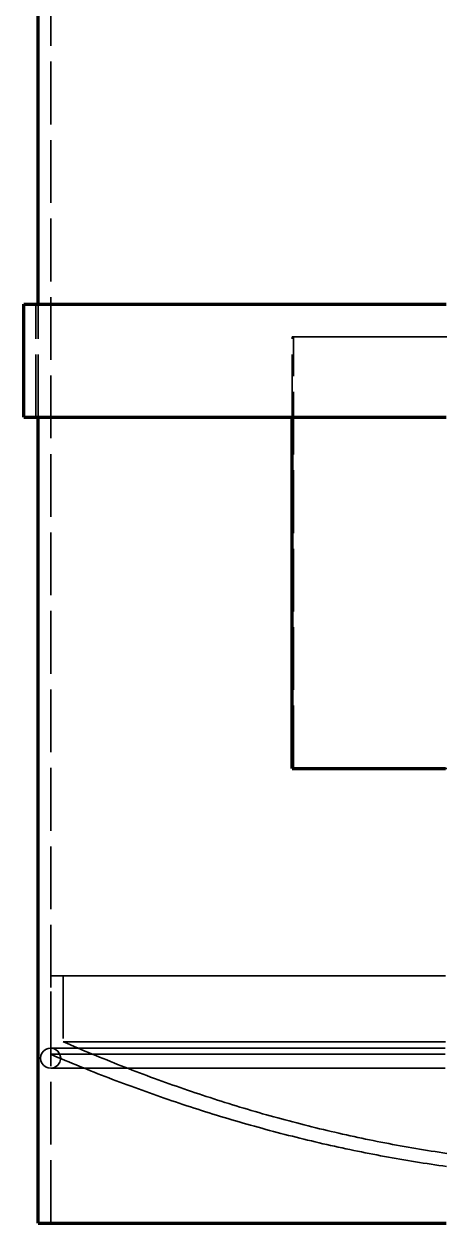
# Model space of a CAD drawing. Header units: millimetres. Extents: x 0 to 2382, y 0 to 420.
# Drawn here: x 277.8 to 304.4, y 153.5 to 229.9 of the extents above; entities that cross this region are included whole.
import ezdxf

# ---------------------------------------------------------------- set-up
doc = ezdxf.new("R2010")
doc.units = ezdxf.units.MM
doc.linetypes.add('IRAM-E-TRAZOS', pattern=[5, 4, -1])
doc.layers.add('01-VISIBLE', color=7, linetype='CONTINUOUS', lineweight=70)
doc.layers.add('02-OCULTA', color=4, linetype='IRAM-E-TRAZOS', lineweight=35)

msp = doc.modelspace()

# ---------------------------------------------------------------- linework, layer by layer
at = {"layer": '01-VISIBLE'}
for p, q in [((278.653, 212.009), (278.653, 241.293)), ((277.753, 204.809), (277.753, 212.009)), ((278.653, 153.471), (278.653, 204.809)), ((294.836, 182.437), (294.836, 204.809))]:
    msp.add_line(p, q, dxfattribs=at)
for points in [[(277.753, 212.009), (278.005, 212.009), (278.256, 212.009), (278.507, 212.009), (278.758, 212.009), (279.01, 212.009), (279.261, 212.009), (279.512, 212.009), (279.764, 212.009), (280.015, 212.009), (280.266, 212.009), (280.517, 212.009), (280.769, 212.009), (281.02, 212.009), (281.271, 212.009), (281.523, 212.009), (281.774, 212.009), (282.025, 212.009), (282.276, 212.009), (282.528, 212.009), (282.779, 212.009), (283.03, 212.009), (283.282, 212.009), (283.533, 212.009), (283.784, 212.009), (284.036, 212.009), (284.287, 212.009), (284.538, 212.009), (284.789, 212.009), (285.041, 212.009), (285.292, 212.009), (285.543, 212.009), (285.795, 212.009), (286.046, 212.009), (286.297, 212.009), (286.548, 212.009), (286.8, 212.009), (287.051, 212.009), (287.302, 212.009), (287.554, 212.009), (287.805, 212.009), (288.056, 212.009), (288.307, 212.009), (288.559, 212.009), (288.81, 212.009), (289.061, 212.009), (289.313, 212.009), (289.564, 212.009), (289.815, 212.009), (290.066, 212.009), (290.318, 212.009), (290.569, 212.009), (290.82, 212.009), (291.072, 212.009), (291.323, 212.009), (291.574, 212.009), (291.825, 212.009), (292.077, 212.009), (292.328, 212.009), (292.579, 212.009), (292.831, 212.009), (293.082, 212.009), (293.333, 212.009), (293.584, 212.009), (293.836, 212.009), (294.087, 212.009), (294.338, 212.009), (294.59, 212.009), (294.841, 212.009), (295.092, 212.009), (295.343, 212.009), (295.595, 212.009), (295.846, 212.009), (296.097, 212.009), (296.349, 212.009), (296.6, 212.009), (296.851, 212.009), (297.102, 212.009), (297.354, 212.009), (297.605, 212.009), (297.856, 212.009), (298.108, 212.009), (298.359, 212.009), (298.61, 212.009), (298.861, 212.009), (299.113, 212.009), (299.364, 212.009), (299.615, 212.009), (299.867, 212.009), (300.118, 212.009), (300.369, 212.009), (300.62, 212.009), (300.872, 212.009), (301.123, 212.009), (301.374, 212.009), (301.626, 212.009), (301.877, 212.009), (302.128, 212.009), (302.379, 212.009), (302.631, 212.009), (302.882, 212.009), (303.133, 212.009), (303.385, 212.009), (303.636, 212.009), (303.887, 212.009), (304.138, 212.009), (304.39, 212.009), (304.641, 212.009)], [(277.753, 204.809), (278.005, 204.809), (278.256, 204.809), (278.507, 204.809), (278.758, 204.809), (279.01, 204.809), (279.261, 204.809), (279.512, 204.809), (279.764, 204.809), (280.015, 204.809), (280.266, 204.809), (280.517, 204.809), (280.769, 204.809), (281.02, 204.809), (281.271, 204.809), (281.523, 204.809), (281.774, 204.809), (282.025, 204.809), (282.276, 204.809), (282.528, 204.809), (282.779, 204.809), (283.03, 204.809), (283.282, 204.809), (283.533, 204.809), (283.784, 204.809), (284.036, 204.809), (284.287, 204.809), (284.538, 204.809), (284.789, 204.809), (285.041, 204.809), (285.292, 204.809), (285.543, 204.809), (285.795, 204.809), (286.046, 204.809), (286.297, 204.809), (286.548, 204.809), (286.8, 204.809), (287.051, 204.809), (287.302, 204.809), (287.554, 204.809), (287.805, 204.809), (288.056, 204.809), (288.307, 204.809), (288.559, 204.809), (288.81, 204.809), (289.061, 204.809), (289.313, 204.809), (289.564, 204.809), (289.815, 204.809), (290.066, 204.809), (290.318, 204.809), (290.569, 204.809), (290.82, 204.809), (291.072, 204.809), (291.323, 204.809), (291.574, 204.809), (291.825, 204.809), (292.077, 204.809), (292.328, 204.809), (292.579, 204.809), (292.831, 204.809), (293.082, 204.809), (293.333, 204.809), (293.584, 204.809), (293.836, 204.809), (294.087, 204.809), (294.338, 204.809), (294.59, 204.809), (294.841, 204.809), (295.092, 204.809), (295.343, 204.809), (295.595, 204.809), (295.846, 204.809), (296.097, 204.809), (296.349, 204.809), (296.6, 204.809), (296.851, 204.809), (297.102, 204.809), (297.354, 204.809), (297.605, 204.809), (297.856, 204.809), (298.108, 204.809), (298.359, 204.809), (298.61, 204.809), (298.861, 204.809), (299.113, 204.809), (299.364, 204.809), (299.615, 204.809), (299.867, 204.809), (300.118, 204.809), (300.369, 204.809), (300.62, 204.809), (300.872, 204.809), (301.123, 204.809), (301.374, 204.809), (301.626, 204.809), (301.877, 204.809), (302.128, 204.809), (302.379, 204.809), (302.631, 204.809), (302.882, 204.809), (303.133, 204.809), (303.385, 204.809), (303.636, 204.809), (303.887, 204.809), (304.138, 204.809), (304.39, 204.809), (304.641, 204.809)], [(294.836, 182.437), (295.086, 182.437), (295.337, 182.437), (295.587, 182.437), (295.837, 182.437), (296.088, 182.437), (296.338, 182.437), (296.589, 182.437), (296.839, 182.437), (297.09, 182.437), (297.34, 182.437), (297.59, 182.437), (297.841, 182.437), (298.091, 182.437), (298.342, 182.437), (298.592, 182.437), (298.843, 182.437), (299.093, 182.437), (299.344, 182.437), (299.594, 182.437), (299.844, 182.437), (300.095, 182.437), (300.345, 182.437), (300.596, 182.437), (300.846, 182.437), (301.097, 182.437), (301.347, 182.437), (301.597, 182.437), (301.848, 182.437), (302.098, 182.437), (302.349, 182.437), (302.599, 182.437), (302.85, 182.437), (303.1, 182.437), (303.35, 182.437), (303.601, 182.437), (303.851, 182.437), (304.102, 182.437), (304.352, 182.437), (304.603, 182.437)], [(278.653, 153.471), (278.903, 153.471), (279.153, 153.471), (279.403, 153.471), (279.653, 153.471), (279.903, 153.471), (280.153, 153.471), (280.403, 153.471), (280.653, 153.471), (280.903, 153.471), (281.153, 153.471), (281.403, 153.471), (281.653, 153.471), (281.903, 153.471), (282.153, 153.471), (282.403, 153.471), (282.653, 153.471), (282.903, 153.471), (283.153, 153.471), (283.403, 153.471), (283.653, 153.471), (283.903, 153.471), (284.153, 153.471), (284.403, 153.471), (284.653, 153.471), (284.903, 153.471), (285.153, 153.471), (285.403, 153.471), (285.653, 153.471), (285.903, 153.471), (286.153, 153.471), (286.403, 153.471), (286.653, 153.471), (286.903, 153.471), (287.153, 153.471), (287.403, 153.471), (287.653, 153.471), (287.903, 153.471), (288.153, 153.471), (288.403, 153.471), (288.653, 153.471), (288.903, 153.471), (289.153, 153.471), (289.403, 153.471), (289.653, 153.471), (289.903, 153.471), (290.153, 153.471), (290.403, 153.471), (290.653, 153.471), (290.903, 153.471), (291.153, 153.471), (291.403, 153.471), (291.653, 153.471), (291.903, 153.471), (292.153, 153.471), (292.403, 153.471), (292.653, 153.471), (292.903, 153.471), (293.153, 153.471), (293.403, 153.471), (293.653, 153.471), (293.903, 153.471), (294.153, 153.471), (294.403, 153.471), (294.653, 153.471), (294.903, 153.471), (295.153, 153.471), (295.403, 153.471), (295.653, 153.471), (295.903, 153.471), (296.153, 153.471), (296.403, 153.471), (296.653, 153.471), (296.903, 153.471), (297.153, 153.471), (297.403, 153.471), (297.653, 153.471), (297.903, 153.471), (298.153, 153.471), (298.403, 153.471), (298.653, 153.471), (298.903, 153.471), (299.153, 153.471), (299.403, 153.471), (299.653, 153.471), (299.903, 153.471), (300.153, 153.471), (300.403, 153.471), (300.653, 153.471), (300.903, 153.471), (301.153, 153.471), (301.403, 153.471), (301.653, 153.471), (301.903, 153.471), (302.153, 153.471), (302.403, 153.471), (302.653, 153.471), (302.903, 153.471), (303.153, 153.471), (303.403, 153.471), (303.653, 153.471), (303.903, 153.471), (304.153, 153.471), (304.403, 153.471), (304.653, 153.471)]]:
    msp.add_lwpolyline(points, dxfattribs=at)
at = {"layer": '02-OCULTA'}
for p, q in [((279.453, 153.471), (279.453, 311.614)), ((278.503, 204.809), (278.503, 212.009)), ((278.653, 204.809), (278.653, 212.009)), ((294.836, 204.809), (294.836, 209.937)), ((294.922, 209.937), (294.836, 209.937)), ((294.922, 182.437), (294.922, 209.937)), ((294.922, 182.437), (294.836, 182.437)), ((279.453, 164.221), (279.453, 169.221)), ((280.253, 169.221), (280.253, 165.021))]:
    msp.add_line(p, q, dxfattribs=at)
for points in [[(304.606, 212.009), (304.355, 212.009), (304.104, 212.009), (303.853, 212.009), (303.602, 212.009), (303.351, 212.009), (303.1, 212.009), (302.849, 212.009), (302.599, 212.009), (302.348, 212.009), (302.097, 212.009), (301.846, 212.009), (301.595, 212.009), (301.344, 212.009), (301.093, 212.009), (300.842, 212.009), (300.591, 212.009), (300.34, 212.009), (300.089, 212.009), (299.838, 212.009), (299.587, 212.009), (299.336, 212.009), (299.085, 212.009), (298.834, 212.009), (298.583, 212.009), (298.332, 212.009), (298.081, 212.009), (297.83, 212.009), (297.579, 212.009), (297.328, 212.009), (297.077, 212.009), (296.826, 212.009), (296.575, 212.009), (296.324, 212.009), (296.074, 212.009), (295.823, 212.009), (295.572, 212.009), (295.321, 212.009), (295.07, 212.009), (294.819, 212.009), (294.568, 212.009), (294.317, 212.009), (294.066, 212.009), (293.815, 212.009), (293.564, 212.009), (293.313, 212.009), (293.062, 212.009), (292.811, 212.009), (292.56, 212.009), (292.309, 212.009), (292.058, 212.009), (291.807, 212.009), (291.556, 212.009), (291.305, 212.009), (291.054, 212.009), (290.803, 212.009), (290.552, 212.009), (290.301, 212.009), (290.05, 212.009), (289.799, 212.009), (289.549, 212.009), (289.298, 212.009), (289.047, 212.009), (288.796, 212.009), (288.545, 212.009), (288.294, 212.009), (288.043, 212.009), (287.792, 212.009), (287.541, 212.009), (287.29, 212.009), (287.039, 212.009), (286.788, 212.009), (286.537, 212.009), (286.286, 212.009), (286.035, 212.009), (285.784, 212.009), (285.533, 212.009), (285.282, 212.009), (285.031, 212.009), (284.78, 212.009), (284.529, 212.009), (284.278, 212.009), (284.027, 212.009), (283.776, 212.009), (283.525, 212.009), (283.274, 212.009), (283.024, 212.009), (282.773, 212.009), (282.522, 212.009), (282.271, 212.009), (282.02, 212.009), (281.769, 212.009), (281.518, 212.009), (281.267, 212.009), (281.016, 212.009), (280.765, 212.009), (280.514, 212.009), (280.263, 212.009), (280.012, 212.009), (279.761, 212.009), (279.51, 212.009), (279.259, 212.009), (279.008, 212.009), (278.757, 212.009), (278.506, 212.009), (278.255, 212.009), (278.004, 212.009), (277.753, 212.009)], [(304.52, 212.009), (304.27, 212.009), (304.02, 212.009), (303.77, 212.009), (303.52, 212.009), (303.269, 212.009), (303.019, 212.009), (302.769, 212.009), (302.519, 212.009), (302.269, 212.009), (302.019, 212.009), (301.768, 212.009), (301.518, 212.009), (301.268, 212.009), (301.018, 212.009), (300.768, 212.009), (300.518, 212.009), (300.268, 212.009), (300.017, 212.009), (299.767, 212.009), (299.517, 212.009), (299.267, 212.009), (299.017, 212.009), (298.767, 212.009), (298.516, 212.009), (298.266, 212.009), (298.016, 212.009), (297.766, 212.009), (297.516, 212.009), (297.266, 212.009), (297.015, 212.009), (296.765, 212.009), (296.515, 212.009), (296.265, 212.009), (296.015, 212.009), (295.765, 212.009), (295.514, 212.009), (295.264, 212.009), (295.014, 212.009), (294.764, 212.009), (294.514, 212.009), (294.264, 212.009), (294.013, 212.009), (293.763, 212.009), (293.513, 212.009), (293.263, 212.009), (293.013, 212.009), (292.763, 212.009), (292.512, 212.009), (292.262, 212.009), (292.012, 212.009), (291.762, 212.009), (291.512, 212.009), (291.262, 212.009), (291.011, 212.009), (290.761, 212.009), (290.511, 212.009), (290.261, 212.009), (290.011, 212.009), (289.761, 212.009), (289.51, 212.009), (289.26, 212.009), (289.01, 212.009), (288.76, 212.009), (288.51, 212.009), (288.26, 212.009), (288.01, 212.009), (287.759, 212.009), (287.509, 212.009), (287.259, 212.009), (287.009, 212.009), (286.759, 212.009), (286.509, 212.009), (286.258, 212.009), (286.008, 212.009), (285.758, 212.009), (285.508, 212.009), (285.258, 212.009), (285.008, 212.009), (284.757, 212.009), (284.507, 212.009), (284.257, 212.009), (284.007, 212.009), (283.757, 212.009), (283.507, 212.009), (283.256, 212.009), (283.006, 212.009), (282.756, 212.009), (282.506, 212.009), (282.256, 212.009), (282.006, 212.009), (281.755, 212.009), (281.505, 212.009), (281.255, 212.009), (281.005, 212.009), (280.755, 212.009), (280.505, 212.009), (280.254, 212.009), (280.004, 212.009), (279.754, 212.009), (279.504, 212.009), (279.254, 212.009), (279.004, 212.009), (278.753, 212.009), (278.503, 212.009)], [(278.503, 212.009), (278.754, 212.009), (279.005, 212.009), (279.256, 212.009), (279.507, 212.009), (279.758, 212.009), (280.009, 212.009), (280.26, 212.009), (280.511, 212.009), (280.762, 212.009), (281.013, 212.009), (281.264, 212.009), (281.515, 212.009), (281.766, 212.009), (282.017, 212.009), (282.268, 212.009), (282.519, 212.009), (282.77, 212.009), (283.021, 212.009), (283.272, 212.009), (283.523, 212.009), (283.774, 212.009), (284.025, 212.009), (284.276, 212.009), (284.527, 212.009), (284.778, 212.009), (285.029, 212.009), (285.28, 212.009), (285.531, 212.009), (285.782, 212.009), (286.033, 212.009), (286.284, 212.009), (286.535, 212.009), (286.786, 212.009), (287.037, 212.009), (287.288, 212.009), (287.539, 212.009), (287.79, 212.009), (288.041, 212.009), (288.292, 212.009), (288.543, 212.009), (288.794, 212.009), (289.045, 212.009), (289.295, 212.009), (289.546, 212.009), (289.797, 212.009), (290.048, 212.009), (290.299, 212.009), (290.55, 212.009), (290.801, 212.009), (291.052, 212.009), (291.303, 212.009), (291.554, 212.009), (291.805, 212.009), (292.056, 212.009), (292.307, 212.009), (292.558, 212.009), (292.809, 212.009), (293.06, 212.009), (293.311, 212.009), (293.562, 212.009), (293.813, 212.009), (294.064, 212.009), (294.315, 212.009), (294.566, 212.009), (294.817, 212.009), (295.068, 212.009), (295.319, 212.009), (295.57, 212.009), (295.821, 212.009), (296.072, 212.009), (296.323, 212.009), (296.574, 212.009), (296.825, 212.009), (297.076, 212.009), (297.327, 212.009), (297.578, 212.009), (297.829, 212.009), (298.08, 212.009), (298.331, 212.009), (298.582, 212.009), (298.833, 212.009), (299.084, 212.009), (299.335, 212.009), (299.586, 212.009), (299.837, 212.009), (300.088, 212.009), (300.339, 212.009), (300.59, 212.009), (300.841, 212.009), (301.092, 212.009), (301.343, 212.009), (301.594, 212.009), (301.845, 212.009), (302.095, 212.009), (302.346, 212.009), (302.597, 212.009), (302.848, 212.009), (303.099, 212.009), (303.35, 212.009), (303.601, 212.009), (303.852, 212.009), (304.103, 212.009), (304.354, 212.009), (304.605, 212.009)], [(294.836, 209.937), (295.086, 209.937), (295.337, 209.937), (295.587, 209.937), (295.837, 209.937), (296.088, 209.937), (296.338, 209.937), (296.589, 209.937), (296.839, 209.937), (297.09, 209.937), (297.34, 209.937), (297.59, 209.937), (297.841, 209.937), (298.091, 209.937), (298.342, 209.937), (298.592, 209.937), (298.843, 209.937), (299.093, 209.937), (299.344, 209.937), (299.594, 209.937), (299.844, 209.937), (300.095, 209.937), (300.345, 209.937), (300.596, 209.937), (300.846, 209.937), (301.097, 209.937), (301.347, 209.937), (301.597, 209.937), (301.848, 209.937), (302.098, 209.937), (302.349, 209.937), (302.599, 209.937), (302.85, 209.937), (303.1, 209.937), (303.35, 209.937), (303.601, 209.937), (303.851, 209.937), (304.102, 209.937), (304.352, 209.937), (304.603, 209.937)], [(294.922, 209.937), (295.172, 209.937), (295.423, 209.937), (295.674, 209.937), (295.924, 209.937), (296.175, 209.937), (296.425, 209.937), (296.676, 209.937), (296.926, 209.937), (297.177, 209.937), (297.427, 209.937), (297.678, 209.937), (297.928, 209.937), (298.179, 209.937), (298.429, 209.937), (298.68, 209.937), (298.93, 209.937), (299.181, 209.937), (299.432, 209.937), (299.682, 209.937), (299.933, 209.937), (300.183, 209.937), (300.434, 209.937), (300.684, 209.937), (300.935, 209.937), (301.185, 209.937), (301.436, 209.937), (301.686, 209.937), (301.937, 209.937), (302.187, 209.937), (302.438, 209.937), (302.689, 209.937), (302.939, 209.937), (303.19, 209.937), (303.44, 209.937), (303.691, 209.937), (303.941, 209.937), (304.192, 209.937), (304.442, 209.937), (304.693, 209.937)], [(304.606, 204.809), (304.355, 204.809), (304.104, 204.809), (303.853, 204.809), (303.602, 204.809), (303.351, 204.809), (303.1, 204.809), (302.849, 204.809), (302.599, 204.809), (302.348, 204.809), (302.097, 204.809), (301.846, 204.809), (301.595, 204.809), (301.344, 204.809), (301.093, 204.809), (300.842, 204.809), (300.591, 204.809), (300.34, 204.809), (300.089, 204.809), (299.838, 204.809), (299.587, 204.809), (299.336, 204.809), (299.085, 204.809), (298.834, 204.809), (298.583, 204.809), (298.332, 204.809), (298.081, 204.809), (297.83, 204.809), (297.579, 204.809), (297.328, 204.809), (297.077, 204.809), (296.826, 204.809), (296.575, 204.809), (296.324, 204.809), (296.074, 204.809), (295.823, 204.809), (295.572, 204.809), (295.321, 204.809), (295.07, 204.809), (294.819, 204.809), (294.568, 204.809), (294.317, 204.809), (294.066, 204.809), (293.815, 204.809), (293.564, 204.809), (293.313, 204.809), (293.062, 204.809), (292.811, 204.809), (292.56, 204.809), (292.309, 204.809), (292.058, 204.809), (291.807, 204.809), (291.556, 204.809), (291.305, 204.809), (291.054, 204.809), (290.803, 204.809), (290.552, 204.809), (290.301, 204.809), (290.05, 204.809), (289.799, 204.809), (289.549, 204.809), (289.298, 204.809), (289.047, 204.809), (288.796, 204.809), (288.545, 204.809), (288.294, 204.809), (288.043, 204.809), (287.792, 204.809), (287.541, 204.809), (287.29, 204.809), (287.039, 204.809), (286.788, 204.809), (286.537, 204.809), (286.286, 204.809), (286.035, 204.809), (285.784, 204.809), (285.533, 204.809), (285.282, 204.809), (285.031, 204.809), (284.78, 204.809), (284.529, 204.809), (284.278, 204.809), (284.027, 204.809), (283.776, 204.809), (283.525, 204.809), (283.274, 204.809), (283.024, 204.809), (282.773, 204.809), (282.522, 204.809), (282.271, 204.809), (282.02, 204.809), (281.769, 204.809), (281.518, 204.809), (281.267, 204.809), (281.016, 204.809), (280.765, 204.809), (280.514, 204.809), (280.263, 204.809), (280.012, 204.809), (279.761, 204.809), (279.51, 204.809), (279.259, 204.809), (279.008, 204.809), (278.757, 204.809), (278.506, 204.809), (278.255, 204.809), (278.004, 204.809), (277.753, 204.809)], [(304.605, 204.809), (304.354, 204.809), (304.103, 204.809), (303.852, 204.809), (303.601, 204.809), (303.35, 204.809), (303.099, 204.809), (302.848, 204.809), (302.597, 204.809), (302.346, 204.809), (302.095, 204.809), (301.845, 204.809), (301.594, 204.809), (301.343, 204.809), (301.092, 204.809), (300.841, 204.809), (300.59, 204.809), (300.339, 204.809), (300.088, 204.809), (299.837, 204.809), (299.586, 204.809), (299.335, 204.809), (299.084, 204.809), (298.833, 204.809), (298.582, 204.809), (298.331, 204.809), (298.08, 204.809), (297.829, 204.809), (297.578, 204.809), (297.327, 204.809), (297.076, 204.809), (296.825, 204.809), (296.574, 204.809), (296.323, 204.809), (296.072, 204.809), (295.821, 204.809), (295.57, 204.809), (295.319, 204.809), (295.068, 204.809), (294.817, 204.809), (294.566, 204.809), (294.315, 204.809), (294.064, 204.809), (293.813, 204.809), (293.562, 204.809), (293.311, 204.809), (293.06, 204.809), (292.809, 204.809), (292.558, 204.809), (292.307, 204.809), (292.056, 204.809), (291.805, 204.809), (291.554, 204.809), (291.303, 204.809), (291.052, 204.809), (290.801, 204.809), (290.55, 204.809), (290.299, 204.809), (290.048, 204.809), (289.797, 204.809), (289.546, 204.809), (289.295, 204.809), (289.045, 204.809), (288.794, 204.809), (288.543, 204.809), (288.292, 204.809), (288.041, 204.809), (287.79, 204.809), (287.539, 204.809), (287.288, 204.809), (287.037, 204.809), (286.786, 204.809), (286.535, 204.809), (286.284, 204.809), (286.033, 204.809), (285.782, 204.809), (285.531, 204.809), (285.28, 204.809), (285.029, 204.809), (284.778, 204.809), (284.527, 204.809), (284.276, 204.809), (284.025, 204.809), (283.774, 204.809), (283.523, 204.809), (283.272, 204.809), (283.021, 204.809), (282.77, 204.809), (282.519, 204.809), (282.268, 204.809), (282.017, 204.809), (281.766, 204.809), (281.515, 204.809), (281.264, 204.809), (281.013, 204.809), (280.762, 204.809), (280.511, 204.809), (280.26, 204.809), (280.009, 204.809), (279.758, 204.809), (279.507, 204.809), (279.256, 204.809), (279.005, 204.809), (278.754, 204.809), (278.503, 204.809)], [(278.503, 204.809), (278.753, 204.809), (279.004, 204.809), (279.254, 204.809), (279.504, 204.809), (279.754, 204.809), (280.004, 204.809), (280.254, 204.809), (280.505, 204.809), (280.755, 204.809), (281.005, 204.809), (281.255, 204.809), (281.505, 204.809), (281.755, 204.809), (282.006, 204.809), (282.256, 204.809), (282.506, 204.809), (282.756, 204.809), (283.006, 204.809), (283.256, 204.809), (283.507, 204.809), (283.757, 204.809), (284.007, 204.809), (284.257, 204.809), (284.507, 204.809), (284.757, 204.809), (285.008, 204.809), (285.258, 204.809), (285.508, 204.809), (285.758, 204.809), (286.008, 204.809), (286.258, 204.809), (286.509, 204.809), (286.759, 204.809), (287.009, 204.809), (287.259, 204.809), (287.509, 204.809), (287.759, 204.809), (288.01, 204.809), (288.26, 204.809), (288.51, 204.809), (288.76, 204.809), (289.01, 204.809), (289.26, 204.809), (289.51, 204.809), (289.761, 204.809), (290.011, 204.809), (290.261, 204.809), (290.511, 204.809), (290.761, 204.809), (291.011, 204.809), (291.262, 204.809), (291.512, 204.809), (291.762, 204.809), (292.012, 204.809), (292.262, 204.809), (292.512, 204.809), (292.763, 204.809), (293.013, 204.809), (293.263, 204.809), (293.513, 204.809), (293.763, 204.809), (294.013, 204.809), (294.264, 204.809), (294.514, 204.809), (294.764, 204.809), (295.014, 204.809), (295.264, 204.809), (295.514, 204.809), (295.765, 204.809), (296.015, 204.809), (296.265, 204.809), (296.515, 204.809), (296.765, 204.809), (297.015, 204.809), (297.266, 204.809), (297.516, 204.809), (297.766, 204.809), (298.016, 204.809), (298.266, 204.809), (298.516, 204.809), (298.767, 204.809), (299.017, 204.809), (299.267, 204.809), (299.517, 204.809), (299.767, 204.809), (300.017, 204.809), (300.268, 204.809), (300.518, 204.809), (300.768, 204.809), (301.018, 204.809), (301.268, 204.809), (301.518, 204.809), (301.768, 204.809), (302.019, 204.809), (302.269, 204.809), (302.519, 204.809), (302.769, 204.809), (303.019, 204.809), (303.269, 204.809), (303.52, 204.809), (303.77, 204.809), (304.02, 204.809), (304.27, 204.809), (304.52, 204.809)], [(294.922, 182.437), (295.172, 182.437), (295.423, 182.437), (295.674, 182.437), (295.924, 182.437), (296.175, 182.437), (296.425, 182.437), (296.676, 182.437), (296.926, 182.437), (297.177, 182.437), (297.427, 182.437), (297.678, 182.437), (297.928, 182.437), (298.179, 182.437), (298.429, 182.437), (298.68, 182.437), (298.93, 182.437), (299.181, 182.437), (299.432, 182.437), (299.682, 182.437), (299.933, 182.437), (300.183, 182.437), (300.434, 182.437), (300.684, 182.437), (300.935, 182.437), (301.185, 182.437), (301.436, 182.437), (301.686, 182.437), (301.937, 182.437), (302.187, 182.437), (302.438, 182.437), (302.689, 182.437), (302.939, 182.437), (303.19, 182.437), (303.44, 182.437), (303.691, 182.437), (303.941, 182.437), (304.192, 182.437), (304.442, 182.437), (304.693, 182.437)], [(304.588, 169.221), (304.336, 169.221), (304.085, 169.221), (303.834, 169.221), (303.582, 169.221), (303.331, 169.221), (303.08, 169.221), (302.828, 169.221), (302.577, 169.221), (302.325, 169.221), (302.074, 169.221), (301.823, 169.221), (301.571, 169.221), (301.32, 169.221), (301.069, 169.221), (300.817, 169.221), (300.566, 169.221), (300.315, 169.221), (300.063, 169.221), (299.812, 169.221), (299.561, 169.221), (299.309, 169.221), (299.058, 169.221), (298.807, 169.221), (298.555, 169.221), (298.304, 169.221), (298.053, 169.221), (297.801, 169.221), (297.55, 169.221), (297.299, 169.221), (297.047, 169.221), (296.796, 169.221), (296.545, 169.221), (296.293, 169.221), (296.042, 169.221), (295.791, 169.221), (295.539, 169.221), (295.288, 169.221), (295.037, 169.221), (294.785, 169.221), (294.534, 169.221), (294.283, 169.221), (294.031, 169.221), (293.78, 169.221), (293.529, 169.221), (293.277, 169.221), (293.026, 169.221), (292.774, 169.221), (292.523, 169.221), (292.272, 169.221), (292.02, 169.221), (291.769, 169.221), (291.518, 169.221), (291.266, 169.221), (291.015, 169.221), (290.764, 169.221), (290.512, 169.221), (290.261, 169.221), (290.01, 169.221), (289.758, 169.221), (289.507, 169.221), (289.256, 169.221), (289.004, 169.221), (288.753, 169.221), (288.502, 169.221), (288.25, 169.221), (287.999, 169.221), (287.748, 169.221), (287.496, 169.221), (287.245, 169.221), (286.994, 169.221), (286.742, 169.221), (286.491, 169.221), (286.24, 169.221), (285.988, 169.221), (285.737, 169.221), (285.486, 169.221), (285.234, 169.221), (284.983, 169.221), (284.732, 169.221), (284.48, 169.221), (284.229, 169.221), (283.977, 169.221), (283.726, 169.221), (283.475, 169.221), (283.223, 169.221), (282.972, 169.221), (282.721, 169.221), (282.469, 169.221), (282.218, 169.221), (281.967, 169.221), (281.715, 169.221), (281.464, 169.221), (281.213, 169.221), (280.961, 169.221), (280.71, 169.221), (280.459, 169.221), (280.207, 169.221), (279.956, 169.221), (279.705, 169.221), (279.453, 169.221)], [(279.453, 169.221), (279.704, 169.221), (279.954, 169.221), (280.205, 169.221), (280.455, 169.221), (280.706, 169.221), (280.956, 169.221), (281.207, 169.221), (281.457, 169.221), (281.708, 169.221), (281.958, 169.221), (282.209, 169.221), (282.459, 169.221), (282.71, 169.221), (282.96, 169.221), (283.211, 169.221), (283.461, 169.221), (283.712, 169.221), (283.962, 169.221), (284.213, 169.221), (284.463, 169.221), (284.714, 169.221), (284.964, 169.221), (285.215, 169.221), (285.465, 169.221), (285.716, 169.221), (285.966, 169.221), (286.217, 169.221), (286.467, 169.221), (286.718, 169.221), (286.968, 169.221), (287.219, 169.221), (287.469, 169.221), (287.72, 169.221), (287.97, 169.221), (288.221, 169.221), (288.471, 169.221), (288.722, 169.221), (288.972, 169.221), (289.223, 169.221), (289.473, 169.221), (289.724, 169.221), (289.974, 169.221), (290.225, 169.221), (290.475, 169.221), (290.726, 169.221), (290.976, 169.221), (291.227, 169.221), (291.477, 169.221), (291.728, 169.221), (291.978, 169.221), (292.229, 169.221), (292.479, 169.221), (292.73, 169.221), (292.98, 169.221), (293.231, 169.221), (293.481, 169.221), (293.732, 169.221), (293.982, 169.221), (294.233, 169.221), (294.483, 169.221), (294.734, 169.221), (294.984, 169.221), (295.235, 169.221), (295.485, 169.221), (295.736, 169.221), (295.986, 169.221), (296.237, 169.221), (296.487, 169.221), (296.738, 169.221), (296.988, 169.221), (297.239, 169.221), (297.489, 169.221), (297.74, 169.221), (297.99, 169.221), (298.241, 169.221), (298.491, 169.221), (298.742, 169.221), (298.992, 169.221), (299.243, 169.221), (299.493, 169.221), (299.744, 169.221), (299.994, 169.221), (300.245, 169.221), (300.495, 169.221), (300.746, 169.221), (300.996, 169.221), (301.247, 169.221), (301.497, 169.221), (301.748, 169.221), (301.998, 169.221), (302.249, 169.221), (302.499, 169.221), (302.75, 169.221), (303, 169.221), (303.251, 169.221), (303.501, 169.221), (303.752, 169.221), (304.002, 169.221), (304.253, 169.221), (304.504, 169.221)], [(304.603, 169.221), (304.352, 169.221), (304.101, 169.221), (303.85, 169.221), (303.599, 169.221), (303.348, 169.221), (303.097, 169.221), (302.846, 169.221), (302.595, 169.221), (302.344, 169.221), (302.093, 169.221), (301.842, 169.221), (301.591, 169.221), (301.34, 169.221), (301.089, 169.221), (300.838, 169.221), (300.587, 169.221), (300.336, 169.221), (300.084, 169.221), (299.833, 169.221), (299.582, 169.221), (299.331, 169.221), (299.08, 169.221), (298.829, 169.221), (298.578, 169.221), (298.327, 169.221), (298.076, 169.221), (297.825, 169.221), (297.574, 169.221), (297.323, 169.221), (297.072, 169.221), (296.821, 169.221), (296.57, 169.221), (296.319, 169.221), (296.068, 169.221), (295.817, 169.221), (295.566, 169.221), (295.315, 169.221), (295.064, 169.221), (294.813, 169.221), (294.562, 169.221), (294.311, 169.221), (294.06, 169.221), (293.809, 169.221), (293.558, 169.221), (293.307, 169.221), (293.056, 169.221), (292.805, 169.221), (292.554, 169.221), (292.303, 169.221), (292.052, 169.221), (291.801, 169.221), (291.55, 169.221), (291.299, 169.221), (291.048, 169.221), (290.796, 169.221), (290.545, 169.221), (290.294, 169.221), (290.043, 169.221), (289.792, 169.221), (289.541, 169.221), (289.29, 169.221), (289.039, 169.221), (288.788, 169.221), (288.537, 169.221), (288.286, 169.221), (288.035, 169.221), (287.784, 169.221), (287.533, 169.221), (287.282, 169.221), (287.031, 169.221), (286.78, 169.221), (286.529, 169.221), (286.278, 169.221), (286.027, 169.221), (285.776, 169.221), (285.525, 169.221), (285.274, 169.221), (285.023, 169.221), (284.772, 169.221), (284.521, 169.221), (284.27, 169.221), (284.019, 169.221), (283.768, 169.221), (283.517, 169.221), (283.266, 169.221), (283.015, 169.221), (282.764, 169.221), (282.513, 169.221), (282.262, 169.221), (282.011, 169.221), (281.759, 169.221), (281.508, 169.221), (281.257, 169.221), (281.006, 169.221), (280.755, 169.221), (280.504, 169.221), (280.253, 169.221)], [(280.253, 169.221), (280.504, 169.221), (280.754, 169.221), (281.004, 169.221), (281.254, 169.221), (281.504, 169.221), (281.754, 169.221), (282.005, 169.221), (282.255, 169.221), (282.505, 169.221), (282.755, 169.221), (283.005, 169.221), (283.255, 169.221), (283.506, 169.221), (283.756, 169.221), (284.006, 169.221), (284.256, 169.221), (284.506, 169.221), (284.756, 169.221), (285.007, 169.221), (285.257, 169.221), (285.507, 169.221), (285.757, 169.221), (286.007, 169.221), (286.257, 169.221), (286.508, 169.221), (286.758, 169.221), (287.008, 169.221), (287.258, 169.221), (287.508, 169.221), (287.758, 169.221), (288.009, 169.221), (288.259, 169.221), (288.509, 169.221), (288.759, 169.221), (289.009, 169.221), (289.259, 169.221), (289.51, 169.221), (289.76, 169.221), (290.01, 169.221), (290.26, 169.221), (290.51, 169.221), (290.761, 169.221), (291.011, 169.221), (291.261, 169.221), (291.511, 169.221), (291.761, 169.221), (292.011, 169.221), (292.262, 169.221), (292.512, 169.221), (292.762, 169.221), (293.012, 169.221), (293.262, 169.221), (293.512, 169.221), (293.763, 169.221), (294.013, 169.221), (294.263, 169.221), (294.513, 169.221), (294.763, 169.221), (295.013, 169.221), (295.264, 169.221), (295.514, 169.221), (295.764, 169.221), (296.014, 169.221), (296.264, 169.221), (296.514, 169.221), (296.765, 169.221), (297.015, 169.221), (297.265, 169.221), (297.515, 169.221), (297.765, 169.221), (298.015, 169.221), (298.266, 169.221), (298.516, 169.221), (298.766, 169.221), (299.016, 169.221), (299.266, 169.221), (299.516, 169.221), (299.767, 169.221), (300.017, 169.221), (300.267, 169.221), (300.517, 169.221), (300.767, 169.221), (301.017, 169.221), (301.268, 169.221), (301.518, 169.221), (301.768, 169.221), (302.018, 169.221), (302.268, 169.221), (302.519, 169.221), (302.769, 169.221), (303.019, 169.221), (303.269, 169.221), (303.519, 169.221), (303.769, 169.221), (304.02, 169.221), (304.27, 169.221), (304.52, 169.221)], [(279.453, 164.611), (279.288, 164.59), (279.133, 164.526), (279.001, 164.424), (278.899, 164.291), (278.835, 164.137), (278.813, 163.971)], [(304.588, 164.611), (304.336, 164.611), (304.085, 164.611), (303.834, 164.611), (303.582, 164.611), (303.331, 164.611), (303.08, 164.611), (302.828, 164.611), (302.577, 164.611), (302.325, 164.611), (302.074, 164.611), (301.823, 164.611), (301.571, 164.611), (301.32, 164.611), (301.069, 164.611), (300.817, 164.611), (300.566, 164.611), (300.315, 164.611), (300.063, 164.611), (299.812, 164.611), (299.561, 164.611), (299.309, 164.611), (299.058, 164.611), (298.807, 164.611), (298.555, 164.611), (298.304, 164.611), (298.053, 164.611), (297.801, 164.611), (297.55, 164.611), (297.299, 164.611), (297.047, 164.611), (296.796, 164.611), (296.545, 164.611), (296.293, 164.611), (296.042, 164.611), (295.791, 164.611), (295.539, 164.611), (295.288, 164.611), (295.037, 164.611), (294.785, 164.611), (294.534, 164.611), (294.283, 164.611), (294.031, 164.611), (293.78, 164.611), (293.529, 164.611), (293.277, 164.611), (293.026, 164.611), (292.774, 164.611), (292.523, 164.611), (292.272, 164.611), (292.02, 164.611), (291.769, 164.611), (291.518, 164.611), (291.266, 164.611), (291.015, 164.611), (290.764, 164.611), (290.512, 164.611), (290.261, 164.611), (290.01, 164.611), (289.758, 164.611), (289.507, 164.611), (289.256, 164.611), (289.004, 164.611), (288.753, 164.611), (288.502, 164.611), (288.25, 164.611), (287.999, 164.611), (287.748, 164.611), (287.496, 164.611), (287.245, 164.611), (286.994, 164.611), (286.742, 164.611), (286.491, 164.611), (286.24, 164.611), (285.988, 164.611), (285.737, 164.611), (285.486, 164.611), (285.234, 164.611), (284.983, 164.611), (284.732, 164.611), (284.48, 164.611), (284.229, 164.611), (283.977, 164.611), (283.726, 164.611), (283.475, 164.611), (283.223, 164.611), (282.972, 164.611), (282.721, 164.611), (282.469, 164.611), (282.218, 164.611), (281.967, 164.611), (281.715, 164.611), (281.464, 164.611), (281.213, 164.611), (280.961, 164.611), (280.71, 164.611), (280.459, 164.611), (280.207, 164.611), (279.956, 164.611), (279.705, 164.611), (279.453, 164.611)], [(304.504, 164.611), (304.253, 164.611), (304.002, 164.611), (303.752, 164.611), (303.501, 164.611), (303.251, 164.611), (303, 164.611), (302.75, 164.611), (302.499, 164.611), (302.249, 164.611), (301.998, 164.611), (301.748, 164.611), (301.497, 164.611), (301.247, 164.611), (300.996, 164.611), (300.746, 164.611), (300.495, 164.611), (300.245, 164.611), (299.994, 164.611), (299.744, 164.611), (299.493, 164.611), (299.243, 164.611), (298.992, 164.611), (298.742, 164.611), (298.491, 164.611), (298.241, 164.611), (297.99, 164.611), (297.74, 164.611), (297.489, 164.611), (297.239, 164.611), (296.988, 164.611), (296.738, 164.611), (296.487, 164.611), (296.237, 164.611), (295.986, 164.611), (295.736, 164.611), (295.485, 164.611), (295.235, 164.611), (294.984, 164.611), (294.734, 164.611), (294.483, 164.611), (294.233, 164.611), (293.982, 164.611), (293.732, 164.611), (293.481, 164.611), (293.231, 164.611), (292.98, 164.611), (292.73, 164.611), (292.479, 164.611), (292.229, 164.611), (291.978, 164.611), (291.728, 164.611), (291.477, 164.611), (291.227, 164.611), (290.976, 164.611), (290.726, 164.611), (290.475, 164.611), (290.225, 164.611), (289.974, 164.611), (289.724, 164.611), (289.473, 164.611), (289.223, 164.611), (288.972, 164.611), (288.722, 164.611), (288.471, 164.611), (288.221, 164.611), (287.97, 164.611), (287.72, 164.611), (287.469, 164.611), (287.219, 164.611), (286.968, 164.611), (286.718, 164.611), (286.467, 164.611), (286.217, 164.611), (285.966, 164.611), (285.716, 164.611), (285.465, 164.611), (285.215, 164.611), (284.964, 164.611), (284.714, 164.611), (284.463, 164.611), (284.213, 164.611), (283.962, 164.611), (283.712, 164.611), (283.461, 164.611), (283.211, 164.611), (282.96, 164.611), (282.71, 164.611), (282.459, 164.611), (282.209, 164.611), (281.958, 164.611), (281.708, 164.611), (281.457, 164.611), (281.207, 164.611), (280.956, 164.611), (280.706, 164.611), (280.455, 164.611), (280.205, 164.611), (279.954, 164.611), (279.704, 164.611), (279.453, 164.611)], [(279.453, 164.611), (279.698, 164.563), (279.906, 164.424), (280.045, 164.216), (280.093, 163.971), (280.045, 163.727), (279.906, 163.519), (279.698, 163.38), (279.453, 163.331)], [(304.603, 165.021), (304.352, 165.021), (304.101, 165.021), (303.85, 165.021), (303.599, 165.021), (303.348, 165.021), (303.097, 165.021), (302.846, 165.021), (302.595, 165.021), (302.344, 165.021), (302.093, 165.021), (301.842, 165.021), (301.591, 165.021), (301.34, 165.021), (301.089, 165.021), (300.838, 165.021), (300.587, 165.021), (300.336, 165.021), (300.084, 165.021), (299.833, 165.021), (299.582, 165.021), (299.331, 165.021), (299.08, 165.021), (298.829, 165.021), (298.578, 165.021), (298.327, 165.021), (298.076, 165.021), (297.825, 165.021), (297.574, 165.021), (297.323, 165.021), (297.072, 165.021), (296.821, 165.021), (296.57, 165.021), (296.319, 165.021), (296.068, 165.021), (295.817, 165.021), (295.566, 165.021), (295.315, 165.021), (295.064, 165.021), (294.813, 165.021), (294.562, 165.021), (294.311, 165.021), (294.06, 165.021), (293.809, 165.021), (293.558, 165.021), (293.307, 165.021), (293.056, 165.021), (292.805, 165.021), (292.554, 165.021), (292.303, 165.021), (292.052, 165.021), (291.801, 165.021), (291.55, 165.021), (291.299, 165.021), (291.048, 165.021), (290.796, 165.021), (290.545, 165.021), (290.294, 165.021), (290.043, 165.021), (289.792, 165.021), (289.541, 165.021), (289.29, 165.021), (289.039, 165.021), (288.788, 165.021), (288.537, 165.021), (288.286, 165.021), (288.035, 165.021), (287.784, 165.021), (287.533, 165.021), (287.282, 165.021), (287.031, 165.021), (286.78, 165.021), (286.529, 165.021), (286.278, 165.021), (286.027, 165.021), (285.776, 165.021), (285.525, 165.021), (285.274, 165.021), (285.023, 165.021), (284.772, 165.021), (284.521, 165.021), (284.27, 165.021), (284.019, 165.021), (283.768, 165.021), (283.517, 165.021), (283.266, 165.021), (283.015, 165.021), (282.764, 165.021), (282.513, 165.021), (282.262, 165.021), (282.011, 165.021), (281.759, 165.021), (281.508, 165.021), (281.257, 165.021), (281.006, 165.021), (280.755, 165.021), (280.504, 165.021), (280.253, 165.021)], [(280.253, 165.021), (280.504, 165.021), (280.754, 165.021), (281.004, 165.021), (281.254, 165.021), (281.504, 165.021), (281.754, 165.021), (282.005, 165.021), (282.255, 165.021), (282.505, 165.021), (282.755, 165.021), (283.005, 165.021), (283.255, 165.021), (283.506, 165.021), (283.756, 165.021), (284.006, 165.021), (284.256, 165.021), (284.506, 165.021), (284.756, 165.021), (285.007, 165.021), (285.257, 165.021), (285.507, 165.021), (285.757, 165.021), (286.007, 165.021), (286.257, 165.021), (286.508, 165.021), (286.758, 165.021), (287.008, 165.021), (287.258, 165.021), (287.508, 165.021), (287.758, 165.021), (288.009, 165.021), (288.259, 165.021), (288.509, 165.021), (288.759, 165.021), (289.009, 165.021), (289.259, 165.021), (289.51, 165.021), (289.76, 165.021), (290.01, 165.021), (290.26, 165.021), (290.51, 165.021), (290.761, 165.021), (291.011, 165.021), (291.261, 165.021), (291.511, 165.021), (291.761, 165.021), (292.011, 165.021), (292.262, 165.021), (292.512, 165.021), (292.762, 165.021), (293.012, 165.021), (293.262, 165.021), (293.512, 165.021), (293.763, 165.021), (294.013, 165.021), (294.263, 165.021), (294.513, 165.021), (294.763, 165.021), (295.013, 165.021), (295.264, 165.021), (295.514, 165.021), (295.764, 165.021), (296.014, 165.021), (296.264, 165.021), (296.514, 165.021), (296.765, 165.021), (297.015, 165.021), (297.265, 165.021), (297.515, 165.021), (297.765, 165.021), (298.015, 165.021), (298.266, 165.021), (298.516, 165.021), (298.766, 165.021), (299.016, 165.021), (299.266, 165.021), (299.516, 165.021), (299.767, 165.021), (300.017, 165.021), (300.267, 165.021), (300.517, 165.021), (300.767, 165.021), (301.017, 165.021), (301.268, 165.021), (301.518, 165.021), (301.768, 165.021), (302.018, 165.021), (302.268, 165.021), (302.519, 165.021), (302.769, 165.021), (303.019, 165.021), (303.269, 165.021), (303.519, 165.021), (303.769, 165.021), (304.02, 165.021), (304.27, 165.021), (304.52, 165.021)], [(280.253, 165.021), (280.483, 164.922), (280.712, 164.822), (280.942, 164.724), (281.172, 164.625), (281.403, 164.528), (281.633, 164.43), (281.864, 164.334), (282.095, 164.238), (282.326, 164.142), (282.558, 164.047), (282.79, 163.953), (283.022, 163.859), (283.254, 163.765), (283.486, 163.672), (283.719, 163.58), (283.951, 163.488), (284.184, 163.397), (284.418, 163.307), (284.651, 163.217), (284.885, 163.127), (285.119, 163.038), (285.353, 162.95), (285.587, 162.862), (285.822, 162.775), (286.057, 162.689), (286.291, 162.603), (286.527, 162.517), (286.762, 162.432), (286.998, 162.348), (287.233, 162.264), (287.47, 162.181), (287.706, 162.099), (287.942, 162.017), (288.179, 161.936), (288.416, 161.855), (288.653, 161.775), (288.89, 161.695), (289.127, 161.616), (289.365, 161.538), (289.603, 161.46), (289.841, 161.383), (290.079, 161.307), (290.318, 161.231), (290.556, 161.156), (290.795, 161.081), (291.034, 161.007), (291.273, 160.934), (291.513, 160.861), (291.752, 160.789), (291.992, 160.717), (292.232, 160.647), (292.472, 160.576), (292.713, 160.507), (292.953, 160.438), (293.194, 160.369), (293.435, 160.302), (293.676, 160.235), (293.917, 160.168), (294.159, 160.103), (294.4, 160.037), (294.642, 159.973), (294.884, 159.909), (295.126, 159.846), (295.368, 159.784), (295.611, 159.722), (295.853, 159.66), (296.096, 159.6), (296.339, 159.54), (296.582, 159.481), (296.825, 159.422), (297.069, 159.364), (297.312, 159.307), (297.556, 159.251), (297.8, 159.195), (298.044, 159.14), (298.288, 159.085), (298.533, 159.031), (298.777, 158.978), (299.022, 158.926), (299.267, 158.874), (299.512, 158.823), (299.757, 158.772), (300.002, 158.723), (300.247, 158.674), (300.493, 158.625), (300.738, 158.578), (300.984, 158.531), (301.23, 158.484), (301.476, 158.439), (301.722, 158.394), (301.969, 158.35), (302.215, 158.306), (302.462, 158.264), (302.708, 158.222), (302.955, 158.18), (303.202, 158.14), (303.449, 158.1), (303.696, 158.06), (303.943, 158.022), (304.191, 157.984), (304.438, 157.947), (304.686, 157.91)], [(278.813, 163.971), (278.835, 163.806), (278.899, 163.651), (279.001, 163.519), (279.133, 163.417), (279.288, 163.353), (279.453, 163.331)], [(304.588, 164.221), (304.336, 164.221), (304.085, 164.221), (303.834, 164.221), (303.582, 164.221), (303.331, 164.221), (303.08, 164.221), (302.828, 164.221), (302.577, 164.221), (302.325, 164.221), (302.074, 164.221), (301.823, 164.221), (301.571, 164.221), (301.32, 164.221), (301.069, 164.221), (300.817, 164.221), (300.566, 164.221), (300.315, 164.221), (300.063, 164.221), (299.812, 164.221), (299.561, 164.221), (299.309, 164.221), (299.058, 164.221), (298.807, 164.221), (298.555, 164.221), (298.304, 164.221), (298.053, 164.221), (297.801, 164.221), (297.55, 164.221), (297.299, 164.221), (297.047, 164.221), (296.796, 164.221), (296.545, 164.221), (296.293, 164.221), (296.042, 164.221), (295.791, 164.221), (295.539, 164.221), (295.288, 164.221), (295.037, 164.221), (294.785, 164.221), (294.534, 164.221), (294.283, 164.221), (294.031, 164.221), (293.78, 164.221), (293.529, 164.221), (293.277, 164.221), (293.026, 164.221), (292.774, 164.221), (292.523, 164.221), (292.272, 164.221), (292.02, 164.221), (291.769, 164.221), (291.518, 164.221), (291.266, 164.221), (291.015, 164.221), (290.764, 164.221), (290.512, 164.221), (290.261, 164.221), (290.01, 164.221), (289.758, 164.221), (289.507, 164.221), (289.256, 164.221), (289.004, 164.221), (288.753, 164.221), (288.502, 164.221), (288.25, 164.221), (287.999, 164.221), (287.748, 164.221), (287.496, 164.221), (287.245, 164.221), (286.994, 164.221), (286.742, 164.221), (286.491, 164.221), (286.24, 164.221), (285.988, 164.221), (285.737, 164.221), (285.486, 164.221), (285.234, 164.221), (284.983, 164.221), (284.732, 164.221), (284.48, 164.221), (284.229, 164.221), (283.977, 164.221), (283.726, 164.221), (283.475, 164.221), (283.223, 164.221), (282.972, 164.221), (282.721, 164.221), (282.469, 164.221), (282.218, 164.221), (281.967, 164.221), (281.715, 164.221), (281.464, 164.221), (281.213, 164.221), (280.961, 164.221), (280.71, 164.221), (280.459, 164.221), (280.207, 164.221), (279.956, 164.221), (279.705, 164.221), (279.453, 164.221)], [(279.453, 164.221), (279.704, 164.221), (279.954, 164.221), (280.205, 164.221), (280.455, 164.221), (280.706, 164.221), (280.956, 164.221), (281.207, 164.221), (281.457, 164.221), (281.708, 164.221), (281.958, 164.221), (282.209, 164.221), (282.459, 164.221), (282.71, 164.221), (282.96, 164.221), (283.211, 164.221), (283.461, 164.221), (283.712, 164.221), (283.962, 164.221), (284.213, 164.221), (284.463, 164.221), (284.714, 164.221), (284.964, 164.221), (285.215, 164.221), (285.465, 164.221), (285.716, 164.221), (285.966, 164.221), (286.217, 164.221), (286.467, 164.221), (286.718, 164.221), (286.968, 164.221), (287.219, 164.221), (287.469, 164.221), (287.72, 164.221), (287.97, 164.221), (288.221, 164.221), (288.471, 164.221), (288.722, 164.221), (288.972, 164.221), (289.223, 164.221), (289.473, 164.221), (289.724, 164.221), (289.974, 164.221), (290.225, 164.221), (290.475, 164.221), (290.726, 164.221), (290.976, 164.221), (291.227, 164.221), (291.477, 164.221), (291.728, 164.221), (291.978, 164.221), (292.229, 164.221), (292.479, 164.221), (292.73, 164.221), (292.98, 164.221), (293.231, 164.221), (293.481, 164.221), (293.732, 164.221), (293.982, 164.221), (294.233, 164.221), (294.483, 164.221), (294.734, 164.221), (294.984, 164.221), (295.235, 164.221), (295.485, 164.221), (295.736, 164.221), (295.986, 164.221), (296.237, 164.221), (296.487, 164.221), (296.738, 164.221), (296.988, 164.221), (297.239, 164.221), (297.489, 164.221), (297.74, 164.221), (297.99, 164.221), (298.241, 164.221), (298.491, 164.221), (298.742, 164.221), (298.992, 164.221), (299.243, 164.221), (299.493, 164.221), (299.744, 164.221), (299.994, 164.221), (300.245, 164.221), (300.495, 164.221), (300.746, 164.221), (300.996, 164.221), (301.247, 164.221), (301.497, 164.221), (301.748, 164.221), (301.998, 164.221), (302.249, 164.221), (302.499, 164.221), (302.75, 164.221), (303, 164.221), (303.251, 164.221), (303.501, 164.221), (303.752, 164.221), (304.002, 164.221), (304.253, 164.221), (304.504, 164.221)], [(279.453, 164.221), (279.684, 164.123), (279.914, 164.026), (280.145, 163.929), (280.376, 163.832), (280.607, 163.736), (280.839, 163.64), (281.07, 163.545), (281.302, 163.451), (281.534, 163.357), (281.767, 163.264), (281.999, 163.171), (282.232, 163.078), (282.465, 162.987), (282.698, 162.895), (282.931, 162.804), (283.165, 162.714), (283.399, 162.625), (283.633, 162.535), (283.867, 162.447), (284.101, 162.359), (284.336, 162.271), (284.571, 162.184), (284.806, 162.098), (285.041, 162.012), (285.276, 161.927), (285.512, 161.842), (285.748, 161.758), (285.984, 161.675), (286.22, 161.592), (286.457, 161.509), (286.693, 161.427), (286.93, 161.346), (287.167, 161.265), (287.404, 161.185), (287.642, 161.106), (287.879, 161.027), (288.117, 160.948), (288.355, 160.87), (288.593, 160.793), (288.832, 160.716), (289.07, 160.64), (289.309, 160.565), (289.548, 160.49), (289.787, 160.416), (290.026, 160.342), (290.266, 160.269), (290.505, 160.196), (290.745, 160.124), (290.985, 160.053), (291.225, 159.982), (291.466, 159.912), (291.706, 159.843), (291.947, 159.774), (292.188, 159.706), (292.429, 159.638), (292.67, 159.571), (292.912, 159.505), (293.153, 159.439), (293.395, 159.374), (293.637, 159.309), (293.879, 159.245), (294.121, 159.182), (294.364, 159.119), (294.606, 159.057), (294.849, 158.996), (295.092, 158.935), (295.335, 158.875), (295.578, 158.815), (295.822, 158.757), (296.065, 158.698), (296.309, 158.641), (296.553, 158.584), (296.797, 158.527), (297.041, 158.472), (297.285, 158.417), (297.53, 158.362), (297.774, 158.309), (298.019, 158.256), (298.264, 158.203), (298.509, 158.151), (298.754, 158.1), (298.999, 158.05), (299.244, 158), (299.49, 157.951), (299.736, 157.903), (299.981, 157.855), (300.227, 157.808), (300.473, 157.761), (300.719, 157.715), (300.966, 157.67), (301.212, 157.626), (301.459, 157.582), (301.705, 157.539), (301.952, 157.497), (302.199, 157.455), (302.446, 157.414), (302.693, 157.373), (302.94, 157.334), (303.188, 157.294), (303.435, 157.256), (303.683, 157.218), (303.93, 157.181), (304.178, 157.145), (304.426, 157.11), (304.674, 157.075)], [(304.588, 163.331), (304.336, 163.331), (304.085, 163.331), (303.834, 163.331), (303.582, 163.331), (303.331, 163.331), (303.08, 163.331), (302.828, 163.331), (302.577, 163.331), (302.325, 163.331), (302.074, 163.331), (301.823, 163.331), (301.571, 163.331), (301.32, 163.331), (301.069, 163.331), (300.817, 163.331), (300.566, 163.331), (300.315, 163.331), (300.063, 163.331), (299.812, 163.331), (299.561, 163.331), (299.309, 163.331), (299.058, 163.331), (298.807, 163.331), (298.555, 163.331), (298.304, 163.331), (298.053, 163.331), (297.801, 163.331), (297.55, 163.331), (297.299, 163.331), (297.047, 163.331), (296.796, 163.331), (296.545, 163.331), (296.293, 163.331), (296.042, 163.331), (295.791, 163.331), (295.539, 163.331), (295.288, 163.331), (295.037, 163.331), (294.785, 163.331), (294.534, 163.331), (294.283, 163.331), (294.031, 163.331), (293.78, 163.331), (293.529, 163.331), (293.277, 163.331), (293.026, 163.331), (292.774, 163.331), (292.523, 163.331), (292.272, 163.331), (292.02, 163.331), (291.769, 163.331), (291.518, 163.331), (291.266, 163.331), (291.015, 163.331), (290.764, 163.331), (290.512, 163.331), (290.261, 163.331), (290.01, 163.331), (289.758, 163.331), (289.507, 163.331), (289.256, 163.331), (289.004, 163.331), (288.753, 163.331), (288.502, 163.331), (288.25, 163.331), (287.999, 163.331), (287.748, 163.331), (287.496, 163.331), (287.245, 163.331), (286.994, 163.331), (286.742, 163.331), (286.491, 163.331), (286.24, 163.331), (285.988, 163.331), (285.737, 163.331), (285.486, 163.331), (285.234, 163.331), (284.983, 163.331), (284.732, 163.331), (284.48, 163.331), (284.229, 163.331), (283.977, 163.331), (283.726, 163.331), (283.475, 163.331), (283.223, 163.331), (282.972, 163.331), (282.721, 163.331), (282.469, 163.331), (282.218, 163.331), (281.967, 163.331), (281.715, 163.331), (281.464, 163.331), (281.213, 163.331), (280.961, 163.331), (280.71, 163.331), (280.459, 163.331), (280.207, 163.331), (279.956, 163.331), (279.705, 163.331), (279.453, 163.331)], [(279.453, 163.331), (279.704, 163.331), (279.954, 163.331), (280.205, 163.331), (280.455, 163.331), (280.706, 163.331), (280.956, 163.331), (281.207, 163.331), (281.457, 163.331), (281.708, 163.331), (281.958, 163.331), (282.209, 163.331), (282.459, 163.331), (282.71, 163.331), (282.96, 163.331), (283.211, 163.331), (283.461, 163.331), (283.712, 163.331), (283.962, 163.331), (284.213, 163.331), (284.463, 163.331), (284.714, 163.331), (284.964, 163.331), (285.215, 163.331), (285.465, 163.331), (285.716, 163.331), (285.966, 163.331), (286.217, 163.331), (286.467, 163.331), (286.718, 163.331), (286.968, 163.331), (287.219, 163.331), (287.469, 163.331), (287.72, 163.331), (287.97, 163.331), (288.221, 163.331), (288.471, 163.331), (288.722, 163.331), (288.972, 163.331), (289.223, 163.331), (289.473, 163.331), (289.724, 163.331), (289.974, 163.331), (290.225, 163.331), (290.475, 163.331), (290.726, 163.331), (290.976, 163.331), (291.227, 163.331), (291.477, 163.331), (291.728, 163.331), (291.978, 163.331), (292.229, 163.331), (292.479, 163.331), (292.73, 163.331), (292.98, 163.331), (293.231, 163.331), (293.481, 163.331), (293.732, 163.331), (293.982, 163.331), (294.233, 163.331), (294.483, 163.331), (294.734, 163.331), (294.984, 163.331), (295.235, 163.331), (295.485, 163.331), (295.736, 163.331), (295.986, 163.331), (296.237, 163.331), (296.487, 163.331), (296.738, 163.331), (296.988, 163.331), (297.239, 163.331), (297.489, 163.331), (297.74, 163.331), (297.99, 163.331), (298.241, 163.331), (298.491, 163.331), (298.742, 163.331), (298.992, 163.331), (299.243, 163.331), (299.493, 163.331), (299.744, 163.331), (299.994, 163.331), (300.245, 163.331), (300.495, 163.331), (300.746, 163.331), (300.996, 163.331), (301.247, 163.331), (301.497, 163.331), (301.748, 163.331), (301.998, 163.331), (302.249, 163.331), (302.499, 163.331), (302.75, 163.331), (303, 163.331), (303.251, 163.331), (303.501, 163.331), (303.752, 163.331), (304.002, 163.331), (304.253, 163.331), (304.504, 163.331)], [(304.653, 153.471), (304.403, 153.471), (304.153, 153.471), (303.903, 153.471), (303.653, 153.471), (303.403, 153.471), (303.153, 153.471), (302.903, 153.471), (302.653, 153.471), (302.403, 153.471), (302.153, 153.471), (301.903, 153.471), (301.653, 153.471), (301.403, 153.471), (301.153, 153.471), (300.903, 153.471), (300.653, 153.471), (300.403, 153.471), (300.153, 153.471), (299.903, 153.471), (299.653, 153.471), (299.403, 153.471), (299.153, 153.471), (298.903, 153.471), (298.653, 153.471), (298.403, 153.471), (298.153, 153.471), (297.903, 153.471), (297.653, 153.471), (297.403, 153.471), (297.153, 153.471), (296.903, 153.471), (296.653, 153.471), (296.403, 153.471), (296.153, 153.471), (295.903, 153.471), (295.653, 153.471), (295.403, 153.471), (295.153, 153.471), (294.903, 153.471), (294.653, 153.471), (294.403, 153.471), (294.153, 153.471), (293.903, 153.471), (293.653, 153.471), (293.403, 153.471), (293.153, 153.471), (292.903, 153.471), (292.653, 153.471), (292.403, 153.471), (292.153, 153.471), (291.903, 153.471), (291.653, 153.471), (291.403, 153.471), (291.153, 153.471), (290.903, 153.471), (290.653, 153.471), (290.403, 153.471), (290.153, 153.471), (289.903, 153.471), (289.653, 153.471), (289.403, 153.471), (289.153, 153.471), (288.903, 153.471), (288.653, 153.471), (288.403, 153.471), (288.153, 153.471), (287.903, 153.471), (287.653, 153.471), (287.403, 153.471), (287.153, 153.471), (286.903, 153.471), (286.653, 153.471), (286.403, 153.471), (286.153, 153.471), (285.903, 153.471), (285.653, 153.471), (285.403, 153.471), (285.153, 153.471), (284.903, 153.471), (284.653, 153.471), (284.403, 153.471), (284.153, 153.471), (283.903, 153.471), (283.653, 153.471), (283.403, 153.471), (283.153, 153.471), (282.903, 153.471), (282.653, 153.471), (282.403, 153.471), (282.153, 153.471), (281.903, 153.471), (281.653, 153.471), (281.403, 153.471), (281.153, 153.471), (280.903, 153.471), (280.653, 153.471), (280.403, 153.471), (280.153, 153.471), (279.903, 153.471), (279.653, 153.471), (279.403, 153.471), (279.153, 153.471), (278.903, 153.471), (278.653, 153.471)], [(304.588, 153.471), (304.336, 153.471), (304.085, 153.471), (303.834, 153.471), (303.582, 153.471), (303.331, 153.471), (303.08, 153.471), (302.828, 153.471), (302.577, 153.471), (302.325, 153.471), (302.074, 153.471), (301.823, 153.471), (301.571, 153.471), (301.32, 153.471), (301.069, 153.471), (300.817, 153.471), (300.566, 153.471), (300.315, 153.471), (300.063, 153.471), (299.812, 153.471), (299.561, 153.471), (299.309, 153.471), (299.058, 153.471), (298.807, 153.471), (298.555, 153.471), (298.304, 153.471), (298.053, 153.471), (297.801, 153.471), (297.55, 153.471), (297.299, 153.471), (297.047, 153.471), (296.796, 153.471), (296.545, 153.471), (296.293, 153.471), (296.042, 153.471), (295.791, 153.471), (295.539, 153.471), (295.288, 153.471), (295.037, 153.471), (294.785, 153.471), (294.534, 153.471), (294.283, 153.471), (294.031, 153.471), (293.78, 153.471), (293.529, 153.471), (293.277, 153.471), (293.026, 153.471), (292.774, 153.471), (292.523, 153.471), (292.272, 153.471), (292.02, 153.471), (291.769, 153.471), (291.518, 153.471), (291.266, 153.471), (291.015, 153.471), (290.764, 153.471), (290.512, 153.471), (290.261, 153.471), (290.01, 153.471), (289.758, 153.471), (289.507, 153.471), (289.256, 153.471), (289.004, 153.471), (288.753, 153.471), (288.502, 153.471), (288.25, 153.471), (287.999, 153.471), (287.748, 153.471), (287.496, 153.471), (287.245, 153.471), (286.994, 153.471), (286.742, 153.471), (286.491, 153.471), (286.24, 153.471), (285.988, 153.471), (285.737, 153.471), (285.486, 153.471), (285.234, 153.471), (284.983, 153.471), (284.732, 153.471), (284.48, 153.471), (284.229, 153.471), (283.977, 153.471), (283.726, 153.471), (283.475, 153.471), (283.223, 153.471), (282.972, 153.471), (282.721, 153.471), (282.469, 153.471), (282.218, 153.471), (281.967, 153.471), (281.715, 153.471), (281.464, 153.471), (281.213, 153.471), (280.961, 153.471), (280.71, 153.471), (280.459, 153.471), (280.207, 153.471), (279.956, 153.471), (279.705, 153.471), (279.453, 153.471)], [(279.453, 153.471), (279.704, 153.471), (279.954, 153.471), (280.205, 153.471), (280.455, 153.471), (280.706, 153.471), (280.956, 153.471), (281.207, 153.471), (281.457, 153.471), (281.708, 153.471), (281.958, 153.471), (282.209, 153.471), (282.459, 153.471), (282.71, 153.471), (282.96, 153.471), (283.211, 153.471), (283.461, 153.471), (283.712, 153.471), (283.962, 153.471), (284.213, 153.471), (284.463, 153.471), (284.714, 153.471), (284.964, 153.471), (285.215, 153.471), (285.465, 153.471), (285.716, 153.471), (285.966, 153.471), (286.217, 153.471), (286.467, 153.471), (286.718, 153.471), (286.968, 153.471), (287.219, 153.471), (287.469, 153.471), (287.72, 153.471), (287.97, 153.471), (288.221, 153.471), (288.471, 153.471), (288.722, 153.471), (288.972, 153.471), (289.223, 153.471), (289.473, 153.471), (289.724, 153.471), (289.974, 153.471), (290.225, 153.471), (290.475, 153.471), (290.726, 153.471), (290.976, 153.471), (291.227, 153.471), (291.477, 153.471), (291.728, 153.471), (291.978, 153.471), (292.229, 153.471), (292.479, 153.471), (292.73, 153.471), (292.98, 153.471), (293.231, 153.471), (293.481, 153.471), (293.732, 153.471), (293.982, 153.471), (294.233, 153.471), (294.483, 153.471), (294.734, 153.471), (294.984, 153.471), (295.235, 153.471), (295.485, 153.471), (295.736, 153.471), (295.986, 153.471), (296.237, 153.471), (296.487, 153.471), (296.738, 153.471), (296.988, 153.471), (297.239, 153.471), (297.489, 153.471), (297.74, 153.471), (297.99, 153.471), (298.241, 153.471), (298.491, 153.471), (298.742, 153.471), (298.992, 153.471), (299.243, 153.471), (299.493, 153.471), (299.744, 153.471), (299.994, 153.471), (300.245, 153.471), (300.495, 153.471), (300.746, 153.471), (300.996, 153.471), (301.247, 153.471), (301.497, 153.471), (301.748, 153.471), (301.998, 153.471), (302.249, 153.471), (302.499, 153.471), (302.75, 153.471), (303, 153.471), (303.251, 153.471), (303.501, 153.471), (303.752, 153.471), (304.002, 153.471), (304.253, 153.471), (304.504, 153.471)]]:
    msp.add_lwpolyline(points, dxfattribs=at)

doc.saveas('drawing.dxf')
